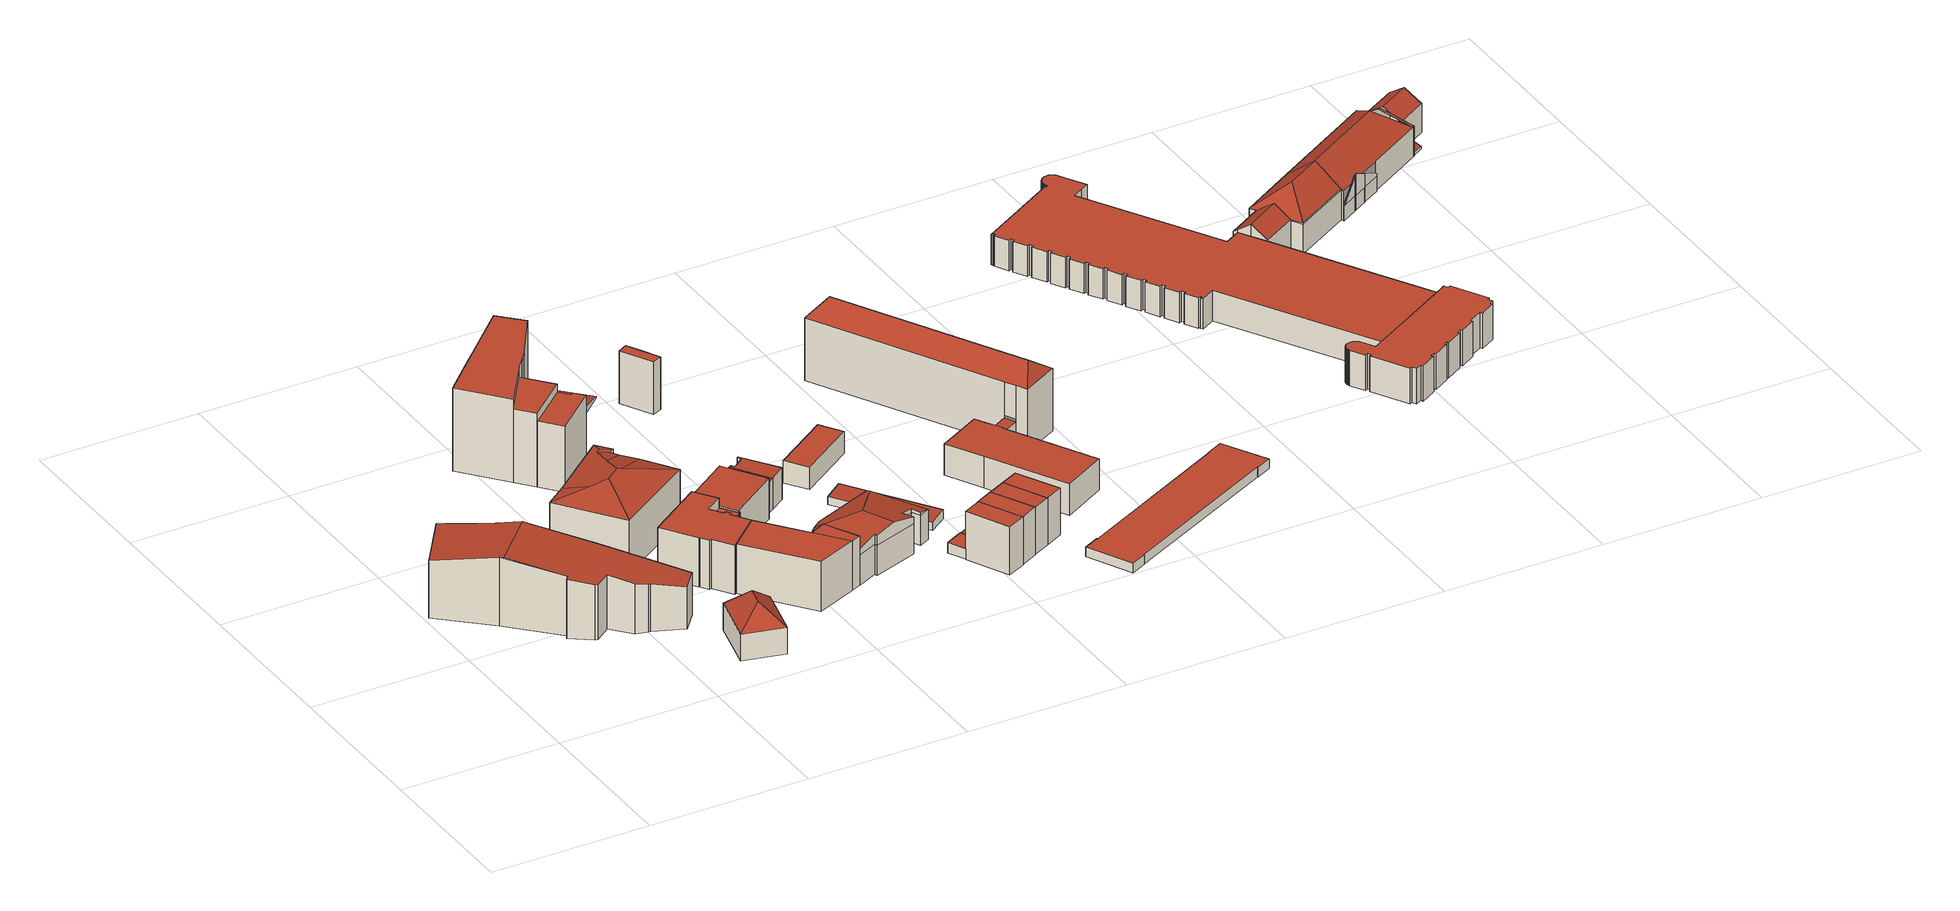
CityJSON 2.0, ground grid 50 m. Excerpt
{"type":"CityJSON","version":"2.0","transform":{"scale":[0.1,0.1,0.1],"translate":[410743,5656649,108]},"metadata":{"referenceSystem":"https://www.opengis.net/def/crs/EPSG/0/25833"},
"CityObjects":{
"building1":{"type":"Building","attributes":{"Dachtyp_tdc":"tdcFreeFormRoof","Gemeindeschluessel":14612000,"Dachneigung":10.08,"QualitaetDacherkennung":12,"Geometrietyp2DReferenz":"3000","measuredHeight":22.14,"function":"31001_9998","roofType":"5000"},"geometry":[{"type":"Solid","lod":"2","boundaries":[[[[0,1,2,3]],[[1,4,5,2]],[[4,6,7,5]],[[6,8,9,7]],[[8,10,11,9]],[[10,12,13,11]],[[12,14,15,13]],[[14,16,17,15]],[[16,18,19,17]],[[18,20,21,19]],[[20,22,23,21]],[[22,24,25,23]],[[24,26,27,25]],[[26,28,29,27]],[[28,30,31,29]],[[30,32,33,31]],[[32,0,3,33]],[[16,14,12,10,8,6,4,1,0,32,34,35,20,18]],[[35,34,30,28,26,24,22]],[[32,30,34]],[[22,20,35]],[[3,2,5,7,9,11,13,15,17,19,21,23,25,27,29,31,33]]]],"semantics":{"surfaces":[{"type":"WallSurface"},{"type":"RoofSurface"},{"type":"GroundSurface"}],"values":[[0,0,0,0,0,0,0,0,0,0,0,0,0,0,0,0,0,1,1,0,0,2]]}}]},
"building2":{"type":"Building","attributes":{"name":"Zum Schießhaus","Dachtyp_tdc":"tdcFreeFormRoof","Gemeindeschluessel":14612000,"Dachneigung":42.86,"QualitaetDacherkennung":74,"Geometrietyp2DReferenz":"3000","measuredHeight":14.7,"function":"31001_2081","roofType":"5000"},"geometry":[{"type":"Solid","lod":"2","boundaries":[[[[36,37,38,39]],[[37,40,41,38]],[[40,42,43,41]],[[42,44,45,43]],[[44,46,47,45]],[[46,48,49,47]],[[48,50,51,49]],[[50,52,53,51]],[[52,36,39,53]],[[52,50,54]],[[40,37,36,55]],[[46,44,42,40,55,54,50,48]],[[36,52,54,55]],[[39,38,41,43,45,47,49,51,53]]]],"semantics":{"surfaces":[{"type":"WallSurface"},{"type":"RoofSurface"},{"type":"GroundSurface"}],"values":[[0,0,0,0,0,0,0,0,0,1,1,1,1,2]]}}]},
"building3":{"type":"Building","attributes":{"Dachtyp_tdc":"tdcFreeFormRoof","Gemeindeschluessel":14612000,"Dachneigung":16.57,"QualitaetDacherkennung":6,"Geometrietyp2DReferenz":"3000","measuredHeight":20.76,"function":"31001_9998","roofType":"5000"},"geometry":[{"type":"Solid","lod":"2","boundaries":[[[[56,57,58,59]],[[57,60,61,58]],[[60,62,63,61]],[[62,64,65,63]],[[64,66,67,65]],[[68,69,70,64,62]],[[71,68,62,60]],[[72,71,60,57]],[[72,57,56]],[[73,74,69,68,71,72,56,75]],[[73,75,76]],[[74,73,76,77]],[[70,69,74,77,66]],[[70,66,64]],[[67,78,79,80,59,58,61,63,65]],[[66,77,78,67]],[[77,76,79,78]],[[76,75,80,79]],[[75,56,59,80]]]],"semantics":{"surfaces":[{"type":"WallSurface"},{"type":"RoofSurface"},{"type":"GroundSurface"}],"values":[[0,0,0,0,0,1,1,1,1,1,1,1,1,1,2,0,0,0,0]]}}]},
"building4":{"type":"Building","attributes":{"Dachtyp_tdc":"tdcPolyFlatRoof","Gemeindeschluessel":14612000,"Dachneigung":0,"QualitaetDacherkennung":76,"Geometrietyp2DReferenz":"3000","measuredHeight":15.7,"function":"31001_9998","roofType":"1000"},"geometry":[{"type":"Solid","lod":"2","boundaries":[[[[81,82,83,84]],[[82,85,86,83]],[[85,87,88,86]],[[87,89,90,88]],[[89,91,92,90]],[[91,93,94,92]],[[93,95,96,94]],[[95,97,98,96]],[[97,99,100,98]],[[99,101,102,100]],[[101,103,104,102]],[[103,105,106,104]],[[105,107,108,106]],[[107,81,84,108]],[[107,105,103,101,99,97,95,93,91,89,87,85,82,81]],[[84,83,86,88,90,92,94,96,98,100,102,104,106,108]]]],"semantics":{"surfaces":[{"type":"WallSurface"},{"type":"RoofSurface"},{"type":"GroundSurface"}],"values":[[0,0,0,0,0,0,0,0,0,0,0,0,0,0,1,2]]}}]},
"building5":{"type":"Building","attributes":{"Gemeindeschluessel":14612000,"Geometrietyp2DReferenz":"3000","function":"31001_9998","roofType":"9999"},"children":["building5-1","building5-2"]},
"building5-1":{"type":"BuildingPart","attributes":{"Dachtyp_tdc":"tdcPolyFlatRoof","Dachneigung":0,"QualitaetDacherkennung":37,"Geometrietyp2DReferenz":"3000","measuredHeight":26.52,"roofType":"1000"},"parents":["building5"],"geometry":[{"type":"MultiSurface","lod":"2","boundaries":[[[109,110,111,112]],[[110,113,114,111]],[[113,115,116,114]],[[115,117,118,116]],[[117,119,120,118]],[[119,121,122,123,120]],[[124,125,126,127,128]],[[125,109,112,126]],[[125,124,121,119,117,115,113,110,109]],[[112,111,114,116,118,120,123,127,126]]],"semantics":{"surfaces":[{"type":"WallSurface"},{"type":"RoofSurface"},{"type":"GroundSurface"}],"values":[0,0,0,0,0,0,0,0,1,2]}}]},
"building5-2":{"type":"BuildingPart","attributes":{"Dachtyp_tdc":"tdcPolyFlatRoof","Dachneigung":0,"QualitaetDacherkennung":28,"Geometrietyp2DReferenz":"3000","measuredHeight":23.5,"roofType":"1000"},"parents":["building5"],"geometry":[{"type":"MultiSurface","lod":"2","boundaries":[[[129,130,131,132]],[[130,128,127,131]],[[132,131,127,123]],[[122,129,132,123]],[[122,128,130,129]]],"semantics":{"surfaces":[{"type":"WallSurface"},{"type":"GroundSurface"},{"type":"RoofSurface"}],"values":[0,0,1,0,2]}}]},
"building6":{"type":"Building","attributes":{"Dachtyp_tdc":"tdcPolyFlatRoof","Gemeindeschluessel":14612000,"Dachneigung":0,"QualitaetDacherkennung":54,"Geometrietyp2DReferenz":"3000","measuredHeight":21.04,"function":"31001_9998","roofType":"1000"},"geometry":[{"type":"Solid","lod":"2","boundaries":[[[[133,134,135,136]],[[134,137,138,135]],[[134,133,139,140,141,137]],[[138,142,143,144,136,135]],[[137,141,142,138]],[[141,140,143,142]],[[140,139,144,143]],[[139,133,136,144]]]],"semantics":{"surfaces":[{"type":"WallSurface"},{"type":"RoofSurface"},{"type":"GroundSurface"}],"values":[[0,0,1,2,0,0,0,0]]}}]},
"building7":{"type":"Building","attributes":{"Gemeindeschluessel":14612000,"Geometrietyp2DReferenz":"3000","function":"31001_9998","roofType":"9999"},"children":["building7-1","building7-2"]},
"building7-1":{"type":"BuildingPart","attributes":{"Dachtyp_tdc":"tdcPolyFlatRoof","Dachneigung":0,"QualitaetDacherkennung":31,"Geometrietyp2DReferenz":"3000","measuredHeight":12.37,"roofType":"1000"},"parents":["building7"],"geometry":[{"type":"MultiSurface","lod":"2","boundaries":[[[145,146,147,148,149,150,151,152]],[[153,154,147,146,155]],[[154,156,148,147]],[[156,157,149,148]],[[157,158,150,149]],[[158,159,151,150]],[[159,160,152,151]],[[160,161,162,145,152]],[[160,159,158,157,156,154,153,161]]],"semantics":{"surfaces":[{"type":"GroundSurface"},{"type":"WallSurface"},{"type":"RoofSurface"}],"values":[0,1,1,1,1,1,1,1,2]}}]},
"building7-2":{"type":"BuildingPart","attributes":{"Dachtyp_tdc":"tdcFreeFormRoof","Dachneigung":41.67,"QualitaetDacherkennung":15,"Geometrietyp2DReferenz":"3000","measuredHeight":5.12,"roofType":"5000"},"parents":["building7"],"geometry":[{"type":"MultiSurface","lod":"2","boundaries":[[[162,163,164,145]],[[163,165,166,164]],[[165,167,168,166]],[[169,167,165]],[[170,169,165,163]],[[170,163,162]],[[169,170,162,155,167]],[[145,164,166,168,146]]],"semantics":{"surfaces":[{"type":"WallSurface"},{"type":"RoofSurface"},{"type":"GroundSurface"}],"values":[0,0,0,1,1,1,1,2]}}]},
"building8":{"type":"Building","attributes":{"Gemeindeschluessel":14612000,"Geometrietyp2DReferenz":"3000","function":"31001_9998","roofType":"9999"},"children":["building8-1","building8-2"]},
"building8-1":{"type":"BuildingPart","attributes":{"Dachtyp_tdc":"tdcPolyFlatRoof","Dachneigung":0,"QualitaetDacherkennung":81,"Geometrietyp2DReferenz":"3000","measuredHeight":15.86,"roofType":"1000"},"parents":["building8"],"geometry":[{"type":"MultiSurface","lod":"2","boundaries":[[[171,172,173,174,175]],[[176,177,178,179,180]],[[177,181,182,178]],[[181,171,175,182]],[[181,177,176,172,171]],[[175,174,179,178,182]]],"semantics":{"surfaces":[{"type":"WallSurface"},{"type":"RoofSurface"},{"type":"GroundSurface"}],"values":[0,0,0,0,1,2]}}]},
"building8-2":{"type":"BuildingPart","attributes":{"Dachtyp_tdc":"tdcPolyFlatRoof","Dachneigung":0,"QualitaetDacherkennung":34,"Geometrietyp2DReferenz":"3000","measuredHeight":15.81,"roofType":"1000"},"parents":["building8"],"geometry":[{"type":"MultiSurface","lod":"2","boundaries":[[[173,183,184,174]],[[183,185,186,184]],[[185,180,179,186]],[[180,185,183,173]],[[174,184,186,179]]],"semantics":{"surfaces":[{"type":"WallSurface"},{"type":"RoofSurface"},{"type":"GroundSurface"}],"values":[0,0,0,1,2]}}]},
"building9":{"type":"Building","attributes":{"Dachtyp_tdc":"tdcPolyFlatRoof","Gemeindeschluessel":14612000,"Dachneigung":0,"QualitaetDacherkennung":62,"Geometrietyp2DReferenz":"3000","measuredHeight":13.02,"function":"31001_9998","roofType":"1000"},"geometry":[{"type":"Solid","lod":"2","boundaries":[[[[187,188,189,190]],[[188,191,192,189]],[[188,187,193,194,195,196,197,198,191]],[[192,199,200,201,202,203,204,190,189]],[[191,198,199,192]],[[198,197,200,199]],[[197,196,201,200]],[[196,195,202,201]],[[195,194,203,202]],[[194,193,204,203]],[[193,187,190,204]]]],"semantics":{"surfaces":[{"type":"WallSurface"},{"type":"RoofSurface"},{"type":"GroundSurface"}],"values":[[0,0,1,2,0,0,0,0,0,0,0]]}}]},
"building10":{"type":"Building","attributes":{"Gemeindeschluessel":14612000,"Geometrietyp2DReferenz":"3000","function":"31001_9998","roofType":"9999"},"children":["building10-1","building10-2"]},
"building10-1":{"type":"BuildingPart","attributes":{"Dachtyp_tdc":"tdcHipAndGableRoof","Dachneigung":10.38,"QualitaetDacherkennung":44,"Geometrietyp2DReferenz":"3000","measuredHeight":5.15,"roofType":"5000"},"parents":["building10"],"geometry":[{"type":"MultiSurface","lod":"2","boundaries":[[[205,206,207,208,209]],[[206,210,211,207]],[[210,212,213,211]],[[212,214,215,216,213]],[[206,217,218]],[[219,220,221,218,217]],[[206,218,221,210]],[[212,220,219,214]],[[210,221,220,212]],[[214,219,217,205]],[[205,217,206]],[[208,207,211,213,216]]],"semantics":{"surfaces":[{"type":"WallSurface"},{"type":"RoofSurface"},{"type":"GroundSurface"}],"values":[0,0,0,0,1,1,1,0,0,0,0,2]}}]},
"building10-2":{"type":"BuildingPart","attributes":{"Dachtyp_tdc":"tdcGableRoof","Dachneigung":10.31,"QualitaetDacherkennung":22,"Geometrietyp2DReferenz":"3000","measuredHeight":3.78,"roofType":"3100"},"parents":["building10"],"geometry":[{"type":"MultiSurface","lod":"2","boundaries":[[[222,223,224,225,226]],[[227,228,229,208,216,230,231,232]],[[223,222,228,227]],[[222,233,229,228]],[[233,209,208,229]],[[215,226,230,216]],[[226,225,231,230]],[[225,224,232,231]],[[224,223,227,232]],[[226,215,209,233,222]]],"semantics":{"surfaces":[{"type":"RoofSurface"},{"type":"GroundSurface"},{"type":"WallSurface"}],"values":[0,1,2,2,2,2,2,2,2,0]}}]},
"building11":{"type":"Building","attributes":{"Dachtyp_tdc":"tdcPolyFlatRoof","Gemeindeschluessel":14612000,"Dachneigung":0,"QualitaetDacherkennung":57,"Geometrietyp2DReferenz":"3000","measuredHeight":9.86,"function":"31001_9998","roofType":"1000"},"geometry":[{"type":"Solid","lod":"2","boundaries":[[[[234,235,236,237]],[[235,238,239,236]],[[238,240,241,239]],[[240,242,243,241]],[[242,244,245,243]],[[244,234,237,245]],[[244,242,240,238,235,234]],[[237,236,239,241,243,245]]]],"semantics":{"surfaces":[{"type":"WallSurface"},{"type":"RoofSurface"},{"type":"GroundSurface"}],"values":[[0,0,0,0,0,0,1,2]]}}]},
"building12":{"type":"Building","attributes":{"Dachtyp_tdc":"tdcPolyFlatRoof","Gemeindeschluessel":14612000,"Dachneigung":3.27,"QualitaetDacherkennung":48,"Geometrietyp2DReferenz":"3000","measuredHeight":10.22,"function":"31001_9998","roofType":"2100"},"geometry":[{"type":"Solid","lod":"2","boundaries":[[[[246,247,248,249]],[[247,250,251,248]],[[250,252,253,251]],[[252,254,255,253]],[[254,256,257,255]],[[256,258,259,257]],[[258,260,261,259]],[[260,246,249,261]],[[260,258,256,254,252,250,247,246]],[[249,248,251,253,255,257,259,261]]]],"semantics":{"surfaces":[{"type":"WallSurface"},{"type":"RoofSurface"},{"type":"GroundSurface"}],"values":[[0,0,0,0,0,0,0,0,1,2]]}}]},
"building13":{"type":"Building","attributes":{"Dachtyp_tdc":"tdcFreeFormRoof","Gemeindeschluessel":14612000,"Dachneigung":14.89,"QualitaetDacherkennung":11,"Geometrietyp2DReferenz":"3000","measuredHeight":14.07,"function":"31001_9998","roofType":"5000"},"geometry":[{"type":"Solid","lod":"2","boundaries":[[[[262,263,264,265]],[[263,266,267,264]],[[266,268,269,267]],[[268,270,271,269]],[[270,272,273,271]],[[272,274,275,273]],[[274,276,277,275]],[[276,278,279,277]],[[278,280,281,279]],[[280,282,283,281]],[[282,284,285,283]],[[284,286,287,285]],[[286,262,265,287]],[[288,289,290,291,292]],[[291,293,294,295,296,297,298,292]],[[299,300,301,262,302,288,292,298,303]],[[268,299,303,270]],[[270,303,298,297,272]],[[284,289,288,302,286]],[[286,302,262]],[[262,301,263]],[[263,301,300,266]],[[266,300,299,268]],[[272,297,296,274]],[[276,295,294,278]],[[274,296,295,276]],[[278,294,293,280]],[[280,293,291,290,282]],[[282,290,289,284]],[[265,264,267,269,271,273,275,277,279,281,283,285,287]]]],"semantics":{"surfaces":[{"type":"WallSurface"},{"type":"RoofSurface"},{"type":"GroundSurface"}],"values":[[0,0,0,0,0,0,0,0,0,0,0,0,0,1,1,1,0,0,0,0,0,0,0,0,0,0,0,0,0,2]]}}]},
"building14":{"type":"Building","attributes":{"Dachtyp_tdc":"tdcPolyFlatRoof","Gemeindeschluessel":14612000,"Dachneigung":0,"QualitaetDacherkennung":43,"Geometrietyp2DReferenz":"3000","measuredHeight":16.83,"function":"31001_9998","roofType":"1000"},"geometry":[{"type":"Solid","lod":"2","boundaries":[[[[304,305,306,307]],[[305,308,309,306]],[[308,310,311,309]],[[310,312,313,311]],[[312,304,307,313]],[[312,310,308,305,304]],[[307,306,309,311,313]]]],"semantics":{"surfaces":[{"type":"WallSurface"},{"type":"RoofSurface"},{"type":"GroundSurface"}],"values":[[0,0,0,0,0,1,2]]}}]},
"building15":{"type":"Building","attributes":{"Dachtyp_tdc":"tdcPolyFlatRoof","Gemeindeschluessel":14612000,"Dachneigung":0,"QualitaetDacherkennung":34,"Geometrietyp2DReferenz":"3000","measuredHeight":3.3,"function":"31001_9998","roofType":"1000"},"geometry":[{"type":"Solid","lod":"2","boundaries":[[[[314,315,316,317]],[[315,318,319,316]],[[318,320,321,319]],[[320,322,323,321]],[[322,324,325,323]],[[324,314,317,325]],[[324,322,320,318,315,314]],[[317,316,319,321,323,325]]]],"semantics":{"surfaces":[{"type":"WallSurface"},{"type":"RoofSurface"},{"type":"GroundSurface"}],"values":[[0,0,0,0,0,0,1,2]]}}]},
"building16":{"type":"Building","attributes":{"Dachtyp_tdc":"tdcPolyFlatRoof","Gemeindeschluessel":14612000,"Dachneigung":4.52,"QualitaetDacherkennung":87,"Geometrietyp2DReferenz":"3000","measuredHeight":3.01,"function":"31001_2463","roofType":"2100"},"geometry":[{"type":"Solid","lod":"2","boundaries":[[[[326,327,328,329]],[[327,330,331,328]],[[330,332,333,331]],[[332,326,329,333]],[[332,330,327,326]],[[329,328,331,333]]]],"semantics":{"surfaces":[{"type":"WallSurface"},{"type":"RoofSurface"},{"type":"GroundSurface"}],"values":[[0,0,0,0,1,2]]}}]},
"building17":{"type":"Building","attributes":{"Dachtyp_tdc":"tdcPolyFlatRoof","Gemeindeschluessel":14612000,"Dachneigung":0,"QualitaetDacherkennung":40,"Geometrietyp2DReferenz":"3000","measuredHeight":15.27,"function":"31001_9998","roofType":"1000"},"geometry":[{"type":"Solid","lod":"2","boundaries":[[[[334,335,336,337,338]],[[339,340,341,342,343]],[[338,337,340,339]],[[337,336,341,340]],[[336,335,342,341]],[[335,334,343,342]],[[334,338,339,343]]]],"semantics":{"surfaces":[{"type":"RoofSurface"},{"type":"GroundSurface"},{"type":"WallSurface"}],"values":[[0,1,2,2,2,2,2]]}}]},
"building18":{"type":"Building","attributes":{"Dachtyp_tdc":"tdcPolyFlatRoof","Gemeindeschluessel":14612000,"Dachneigung":0,"QualitaetDacherkennung":78,"Geometrietyp2DReferenz":"3000","measuredHeight":7.1,"function":"31001_9998","roofType":"1000"},"geometry":[{"type":"Solid","lod":"2","boundaries":[[[[344,345,346,347]],[[345,348,349,346]],[[348,350,351,349]],[[350,344,347,351]],[[350,348,345,344]],[[347,346,349,351]]]],"semantics":{"surfaces":[{"type":"WallSurface"},{"type":"RoofSurface"},{"type":"GroundSurface"}],"values":[[0,0,0,0,1,2]]}}]},
"building19":{"type":"Building","attributes":{"Dachtyp_tdc":"tdcPolyFlatRoof","Gemeindeschluessel":14612000,"Dachneigung":0,"QualitaetDacherkennung":51,"Geometrietyp2DReferenz":"3000","measuredHeight":3.05,"function":"31001_9998","roofType":"1000"},"geometry":[{"type":"Solid","lod":"2","boundaries":[[[[352,353,354,355]],[[353,356,357,354]],[[356,358,359,357]],[[358,352,355,359]],[[358,356,353,352]],[[355,354,357,359]]]],"semantics":{"surfaces":[{"type":"WallSurface"},{"type":"RoofSurface"},{"type":"GroundSurface"}],"values":[[0,0,0,0,1,2]]}}]},
"building20":{"type":"Building","attributes":{"Dachtyp_tdc":"tdcPolyFlatRoof","Gemeindeschluessel":14612000,"Dachneigung":0,"QualitaetDacherkennung":44,"Geometrietyp2DReferenz":"3000","measuredHeight":15.21,"function":"31001_9998","roofType":"1000"},"geometry":[{"type":"Solid","lod":"2","boundaries":[[[[360,361,362,323]],[[361,363,364,362]],[[363,365,366,364]],[[365,360,323,366]],[[365,363,361,360]],[[323,362,364,366]]]],"semantics":{"surfaces":[{"type":"WallSurface"},{"type":"RoofSurface"},{"type":"GroundSurface"}],"values":[[0,0,0,0,1,2]]}}]},
"building21":{"type":"Building","attributes":{"Gemeindeschluessel":14612000,"Dachtyp_tdc":"tdcHipAndGableRoof","Dachneigung":16.41,"QualitaetDacherkennung":15,"Geometrietyp2DReferenz":"3000","measuredHeight":4.09,"function":"31001_9998","roofType":"5000"},"geometry":[{"type":"Solid","lod":"2","boundaries":[[[[367,368,369,354]],[[368,370,371,369]],[[370,372,357,371]],[[372,367,354,357]],[[370,368,373]],[[367,372,374]],[[368,367,374,373]],[[372,370,373,374]],[[354,369,371,357]]]],"semantics":{"surfaces":[{"type":"WallSurface"},{"type":"RoofSurface"},{"type":"GroundSurface"}],"values":[[0,0,0,0,1,0,1,1,2]]}}]},
"building22":{"type":"Building","attributes":{"Dachtyp_tdc":"tdcPolyFlatRoof","Gemeindeschluessel":14612000,"Dachneigung":0,"QualitaetDacherkennung":34,"Geometrietyp2DReferenz":"3000","measuredHeight":15.12,"function":"31001_9998","roofType":"1000"},"geometry":[{"type":"Solid","lod":"2","boundaries":[[[[375,376,371,357]],[[376,377,378,371]],[[377,379,380,378]],[[379,375,357,380]],[[379,377,376,375]],[[357,371,378,380]]]],"semantics":{"surfaces":[{"type":"WallSurface"},{"type":"RoofSurface"},{"type":"GroundSurface"}],"values":[[0,0,0,0,1,2]]}}]},
"building23":{"type":"Building","attributes":{"Dachtyp_tdc":"tdcGableRoof","Gemeindeschluessel":14612000,"Dachneigung":10.95,"QualitaetDacherkennung":24,"Geometrietyp2DReferenz":"3000","measuredHeight":3.92,"function":"31001_9998","roofType":"3100"},"geometry":[{"type":"Solid","lod":"2","boundaries":[[[[381,382,369,371]],[[382,383,384,369]],[[383,385,386,384]],[[385,381,371,386]],[[383,382,387]],[[381,385,388]],[[382,381,388,387]],[[385,383,387,388]],[[371,369,384,386]]]],"semantics":{"surfaces":[{"type":"WallSurface"},{"type":"RoofSurface"},{"type":"GroundSurface"}],"values":[[0,0,0,0,0,0,1,1,2]]}}]},
"building24":{"type":"Building","attributes":{"Dachtyp_tdc":"tdcPolyFlatRoof","Gemeindeschluessel":14612000,"Dachneigung":0,"QualitaetDacherkennung":25,"Geometrietyp2DReferenz":"3000","measuredHeight":15.09,"function":"31001_9998","roofType":"1000"},"geometry":[{"type":"Solid","lod":"2","boundaries":[[[[376,389,386,371]],[[389,390,391,386]],[[390,377,378,391]],[[377,376,371,378]],[[377,390,389,376]],[[371,386,391,378]]]],"semantics":{"surfaces":[{"type":"WallSurface"},{"type":"RoofSurface"},{"type":"GroundSurface"}],"values":[[0,0,0,0,1,2]]}}]},
"building25":{"type":"Building","attributes":{"name":"Staatsbetrieb Sächsisches Immobilien- und Baumanagement","Gemeindeschluessel":14612000,"Geometrietyp2DReferenz":"3000","function":"31001_3010","roofType":"9999"},"children":["building25-1","building25-2","building25-3"]},
"building25-1":{"type":"BuildingPart","attributes":{"Dachtyp_tdc":"tdcHipRoof","Dachneigung":36.47,"QualitaetDacherkennung":87,"Geometrietyp2DReferenz":"3000","measuredHeight":24.72,"roofType":"3200"},"parents":["building25"],"geometry":[{"type":"MultiSurface","lod":"2","boundaries":[[[392,393,394,395]],[[393,396,397,394]],[[396,398,399,397]],[[398,400,401,399]],[[400,402,403,401]],[[402,404,405,403]],[[404,406,405]],[[402,400,407]],[[393,392,408]],[[400,398,396,393,408,407]],[[409,392,395,410,411]],[[392,409,404,402,407,408]],[[410,395,394,397,399,401,403,405]]],"semantics":{"surfaces":[{"type":"WallSurface"},{"type":"RoofSurface"},{"type":"GroundSurface"}],"values":[0,0,0,0,0,0,0,1,1,1,0,1,2]}}]},
"building25-2":{"type":"BuildingPart","attributes":{"Dachtyp_tdc":"tdcPolyFlatRoof","Dachneigung":0,"QualitaetDacherkennung":50,"Geometrietyp2DReferenz":"3000","measuredHeight":8.29,"roofType":"1000"},"parents":["building25"],"geometry":[{"type":"MultiSurface","lod":"2","boundaries":[[[406,412,413,405]],[[412,406,411,414]],[[415,410,405,413]],[[414,411,410,415]]],"semantics":{"surfaces":[{"type":"WallSurface"},{"type":"RoofSurface"},{"type":"GroundSurface"}],"values":[0,1,2,0]}}]},
"building25-3":{"type":"BuildingPart","attributes":{"Dachtyp_tdc":"tdcPolyFlatRoof","Dachneigung":0,"QualitaetDacherkennung":51,"Geometrietyp2DReferenz":"3000","measuredHeight":9.98,"roofType":"1000"},"parents":["building25"],"geometry":[{"type":"MultiSurface","lod":"2","boundaries":[[[416,417,415,418]],[[417,414,415]],[[419,420,421,413,412]],[[420,422,423,421]],[[422,424,425,423]],[[424,426,427,425]],[[426,428,429,427]],[[428,430,431,429]],[[430,416,418,431]],[[430,428,426,424,422,420,419,417,416]],[[418,415,413,421,423,425,427,429,431]]],"semantics":{"surfaces":[{"type":"WallSurface"},{"type":"RoofSurface"},{"type":"GroundSurface"}],"values":[0,0,0,0,0,0,0,0,0,1,2]}}]},
"building26":{"type":"Building","attributes":{"Dachtyp_tdc":"tdcPolyFlatRoof","Gemeindeschluessel":14612000,"Dachneigung":0,"QualitaetDacherkennung":65,"Geometrietyp2DReferenz":"3000","measuredHeight":3.1,"function":"31001_9998","roofType":"1000"},"geometry":[{"type":"Solid","lod":"2","boundaries":[[[[432,433,434,435]],[[433,436,437,434]],[[436,438,439,437]],[[438,440,441,439]],[[440,442,443,441]],[[442,444,445,443]],[[444,446,447,445]],[[446,448,449,447]],[[448,450,451,449]],[[448,446,444,442,440,438,436,433,432,452,453,450]],[[451,454,455,435,434,437,439,441,443,445,447,449]],[[453,452,455,454]],[[452,432,435,455]],[[450,453,454,451]]]],"semantics":{"surfaces":[{"type":"WallSurface"},{"type":"RoofSurface"},{"type":"GroundSurface"}],"values":[[0,0,0,0,0,0,0,0,0,1,2,0,0,0]]}}]},
"building27":{"type":"Building","attributes":{"Dachtyp_tdc":"tdcPolyFlatRoof","Gemeindeschluessel":14612000,"Dachneigung":0,"QualitaetDacherkennung":5,"Geometrietyp2DReferenz":"3000","measuredHeight":9.75,"function":"31001_2000","roofType":"1000"},"geometry":[{"type":"Solid","lod":"2","boundaries":[[[[456,457,458,459]],[[457,460,461,458]],[[460,462,463,461]],[[462,464,465,463]],[[464,466,467,465]],[[466,468,469,467]],[[468,470,471,469]],[[470,472,473,471]],[[472,474,475,473]],[[474,476,477,475]],[[476,478,479,477]],[[478,480,481,479]],[[480,482,483,481]],[[482,484,485,483]],[[484,486,487,485]],[[486,488,489,487]],[[488,490,491,489]],[[490,492,493,491]],[[492,494,495,493]],[[494,496,497,495]],[[496,498,499,497]],[[498,500,501,499]],[[500,502,503,501]],[[502,504,505,503]],[[504,506,507,505]],[[506,508,509,507]],[[510,511,512,513]],[[511,514,515,512]],[[514,516,517,515]],[[516,518,519,517]],[[518,520,521,519]],[[520,522,523,521]],[[522,524,525,523]],[[524,526,527,525]],[[526,528,529,527]],[[528,530,531,529]],[[530,532,533,531]],[[532,534,535,533]],[[534,536,537,535]],[[536,538,539,537]],[[538,540,541,539]],[[540,542,543,541]],[[542,544,545,543]],[[544,546,547,545]],[[546,548,549,547]],[[548,550,551,549]],[[550,552,553,551]],[[552,554,555,553]],[[554,556,557,555]],[[556,558,559,557]],[[558,560,561,559]],[[560,562,563,561]],[[562,564,565,563]],[[566,567,568,569]],[[567,570,571,568]],[[570,572,573,571]],[[572,574,575,573]],[[574,456,459,575]],[[574,572,570,567,566,576,577,578,579,580,581,582,583,584,585,586,587,588,589,590,591,592,593,594,564,562,560,558,556,554,552,550,548,546,544,542,540,538,536,534,532,530,528,526,524,522,520,518,516,514,511,510,595,596,597,598,599,600,601,602,603,604,605,606,607,608,609,610,611,612,613,614,615,616,617,618,619,620,621,622,508,506,504,502,500,498,496,494,492,490,488,486,484,482,480,478,476,474,472,470,468,466,464,462,460,457,456]],[[459,458,461,463,465,467,469,471,473,475,477,479,481,483,485,487,489,491,493,495,497,499,501,503,505,507,509,623,624,625,626,627,628,629,630,631,632,633,634,635,636,637,638,639,640,641,642,643,644,645,646,647,648,649,650,513,512,515,517,519,521,523,525,527,529,531,533,535,537,539,541,543,545,547,549,551,553,555,557,559,561,563,565,651,652,653,654,655,656,657,658,659,660,661,662,663,664,665,666,667,668,669,569,568,571,573,575]],[[508,622,623,509]],[[622,621,624,623]],[[621,620,625,624]],[[620,619,626,625]],[[619,618,627,626]],[[618,617,628,627]],[[617,616,629,628]],[[616,615,630,629]],[[615,614,631,630]],[[614,613,632,631]],[[613,612,633,632]],[[612,611,634,633]],[[611,610,635,634]],[[610,609,636,635]],[[609,608,637,636]],[[608,607,638,637]],[[607,606,639,638]],[[606,605,640,639]],[[605,604,641,640]],[[604,603,642,641]],[[603,602,643,642]],[[602,601,644,643]],[[601,600,645,644]],[[600,599,646,645]],[[599,598,647,646]],[[598,597,648,647]],[[597,596,649,648]],[[596,595,650,649]],[[595,510,513,650]],[[564,594,651,565]],[[594,593,652,651]],[[593,592,653,652]],[[592,591,654,653]],[[591,590,655,654]],[[590,589,656,655]],[[589,588,657,656]],[[588,587,658,657]],[[587,586,659,658]],[[586,585,660,659]],[[585,584,661,660]],[[584,583,662,661]],[[583,582,663,662]],[[582,581,664,663]],[[581,580,665,664]],[[580,579,666,665]],[[579,578,667,666]],[[578,577,668,667]],[[577,576,669,668]],[[576,566,569,669]]]],"semantics":{"surfaces":[{"type":"WallSurface"},{"type":"RoofSurface"},{"type":"GroundSurface"}],"values":[[0,0,0,0,0,0,0,0,0,0,0,0,0,0,0,0,0,0,0,0,0,0,0,0,0,0,0,0,0,0,0,0,0,0,0,0,0,0,0,0,0,0,0,0,0,0,0,0,0,0,0,0,0,0,0,0,0,0,1,2,0,0,0,0,0,0,0,0,0,0,0,0,0,0,0,0,0,0,0,0,0,0,0,0,0,0,0,0,0,0,0,0,0,0,0,0,0,0,0,0,0,0,0,0,0,0,0,0,0]]}}]},
"building28":{"type":"Building","attributes":{"Dachtyp_tdc":"tdcPolyFlatRoof","Gemeindeschluessel":14612000,"Dachneigung":0,"QualitaetDacherkennung":77,"Geometrietyp2DReferenz":"3000","measuredHeight":11.29,"function":"31001_2000","roofType":"1000"},"geometry":[{"type":"Solid","lod":"2","boundaries":[[[[670,671,672,673]],[[671,674,675,672]],[[674,676,677,675]],[[676,678,679,677]],[[678,680,681,679]],[[680,682,683,681]],[[682,684,685,683]],[[684,686,687,685]],[[686,688,689,687]],[[688,690,691,689]],[[690,692,693,691]],[[692,694,695,693]],[[694,696,697,695]],[[696,698,699,697]],[[698,700,701,699]],[[700,702,703,701]],[[702,704,705,703]],[[704,706,707,705]],[[706,708,709,707]],[[710,711,712,713]],[[711,714,715,712]],[[714,716,717,715]],[[716,718,719,717]],[[718,720,721,719]],[[720,722,723,721]],[[722,724,725,723]],[[724,726,727,725]],[[726,728,729,727]],[[728,670,673,729]],[[728,726,724,722,720,718,716,714,711,710,730,731,732,733,734,735,736,737,738,739,740,741,742,743,744,745,746,747,748,749,750,751,752,753,754,755,756,757,758,759,760,761,762,763,764,765,766,767,768,769,770,771,772,773,774,775,776,708,706,704,702,700,698,696,694,692,690,688,686,684,682,680,678,676,674,671,670]],[[673,672,675,677,679,681,683,685,687,689,691,693,695,697,699,701,703,705,707,709,777,778,779,780,781,782,783,784,785,786,787,788,789,790,791,792,793,794,795,796,797,798,799,800,801,802,803,804,805,467,465,806,807,808,809,810,811,812,813,814,815,816,817,818,819,820,821,713,712,715,717,719,721,723,725,727,729]],[[774,773,780,779]],[[773,772,781,780]],[[772,771,782,781]],[[771,770,783,782]],[[770,769,784,783]],[[769,768,785,784]],[[768,767,786,785]],[[767,766,787,786]],[[766,765,788,787]],[[765,764,789,788]],[[764,763,790,789]],[[763,762,791,790]],[[762,761,792,791]],[[761,760,793,792]],[[760,759,794,793]],[[759,758,795,794]],[[758,757,796,795]],[[757,756,797,796]],[[756,755,798,797]],[[755,754,799,798]],[[754,753,800,799]],[[753,752,801,800]],[[752,751,802,801]],[[751,750,803,802]],[[750,749,804,803]],[[749,748,805,804]],[[748,747,467,805]],[[747,746,465,467]],[[708,776,777,709]],[[776,775,778,777]],[[775,774,779,778]],[[746,745,806,465]],[[745,744,807,806]],[[744,743,808,807]],[[743,742,809,808]],[[742,741,810,809]],[[741,740,811,810]],[[740,739,812,811]],[[739,738,813,812]],[[738,737,814,813]],[[737,736,815,814]],[[736,735,816,815]],[[735,734,817,816]],[[734,733,818,817]],[[733,732,819,818]],[[732,731,820,819]],[[731,730,821,820]],[[730,710,713,821]]]],"semantics":{"surfaces":[{"type":"WallSurface"},{"type":"RoofSurface"},{"type":"GroundSurface"}],"values":[[0,0,0,0,0,0,0,0,0,0,0,0,0,0,0,0,0,0,0,0,0,0,0,0,0,0,0,0,0,1,2,0,0,0,0,0,0,0,0,0,0,0,0,0,0,0,0,0,0,0,0,0,0,0,0,0,0,0,0,0,0,0,0,0,0,0,0,0,0,0,0,0,0,0,0,0,0,0,0]]}}]},
"building29":{"type":"Building","attributes":{"name":"Königlicher Marstall","Gemeindeschluessel":14612000,"Geometrietyp2DReferenz":"3000","function":"31001_9998","roofType":"9999"},"children":["building29-1","building29-2","building29-3","building29-4","building29-5","building29-6"]},
"building29-1":{"type":"BuildingPart","attributes":{"Dachtyp_tdc":"tdcHipAndGableRoof","Dachneigung":37.2,"QualitaetDacherkennung":80,"Geometrietyp2DReferenz":"3000","measuredHeight":16.31,"roofType":"5000"},"parents":["building29"],"geometry":[{"type":"MultiSurface","lod":"2","boundaries":[[[822,823,824,825]],[[826,827,828,829,830,831]],[[832,833,834,835,836]],[[822,825,837,838]],[[831,839,840,841,842]],[[843,844,842,841]],[[826,831,842,844,845,846,832,847,848]],[[832,846,833]],[[838,843,841,822]],[[822,841,840,823]],[[823,840,839]],[[825,824,830,829,835,834,837]]],"semantics":{"surfaces":[{"type":"WallSurface"},{"type":"RoofSurface"},{"type":"GroundSurface"}],"values":[0,0,0,0,1,1,1,0,0,0,0,2]}}]},
"building29-2":{"type":"BuildingPart","attributes":{"Dachtyp_tdc":"tdcGableRoof","Dachneigung":27.46,"QualitaetDacherkennung":1,"Geometrietyp2DReferenz":"3000","measuredHeight":11.54,"roofType":"3100"},"parents":["building29"],"geometry":[{"type":"MultiSurface","lod":"2","boundaries":[[[849,850,851,852,853,854,835,829]],[[855,856,850,849]],[[856,857,851,850]],[[857,858,852,851]],[[858,859,853,852]],[[859,860,854,853]],[[860,836,835,854]],[[828,855,849,829]],[[827,848,861,862,863,864,865]],[[860,866,867,862,861,847,836]],[[857,863,862,867,858]],[[858,867,866,859]],[[859,866,860]],[[855,865,864,856]],[[828,827,865,855]],[[856,864,863,857]]],"semantics":{"surfaces":[{"type":"GroundSurface"},{"type":"WallSurface"},{"type":"RoofSurface"}],"values":[0,1,1,1,1,1,1,1,2,2,1,1,1,1,1,1]}}]},
"building29-3":{"type":"BuildingPart","attributes":{"Dachtyp_tdc":"tdcHipAndGableRoof","Dachneigung":37.99,"QualitaetDacherkennung":80,"Geometrietyp2DReferenz":"3000","measuredHeight":16.34,"roofType":"5000"},"parents":["building29"],"geometry":[{"type":"MultiSurface","lod":"2","boundaries":[[[868,869,870,871]],[[872,873,874,875,876,837,834]],[[868,871,873,872]],[[877,875,878]],[[877,879,876,875]],[[879,838,837,876]],[[833,868,872,834]],[[870,869,880,879,881,877,882,883]],[[846,845,884,880,869]],[[879,880,884,844,838]],[[833,846,869,868]],[[877,881,879]]],"semantics":{"surfaces":[{"type":"WallSurface"},{"type":"GroundSurface"},{"type":"RoofSurface"}],"values":[0,1,0,0,0,0,0,2,2,2,0,0]}}]},
"building29-4":{"type":"BuildingPart","attributes":{"Dachtyp_tdc":"tdcGableRoof","Dachneigung":13.41,"QualitaetDacherkennung":24,"Geometrietyp2DReferenz":"3000","measuredHeight":12.03,"roofType":"3100"},"parents":["building29"],"geometry":[{"type":"MultiSurface","lod":"2","boundaries":[[[823,885,886,824]],[[887,888,889,890,891]],[[888,831,830,889]],[[888,892,893,894,895,839,831]],[[896,895,894,897,898]],[[823,896,898,885]],[[887,892,888]],[[830,824,886,890,889]]],"semantics":{"surfaces":[{"type":"WallSurface"},{"type":"RoofSurface"},{"type":"GroundSurface"}],"values":[0,0,0,1,1,0,0,2]}}]},
"building29-5":{"type":"BuildingPart","attributes":{"Dachtyp_tdc":"tdcGableRoof","Dachneigung":32.6,"QualitaetDacherkennung":82,"Geometrietyp2DReferenz":"3000","measuredHeight":12.84,"roofType":"3100"},"parents":["building29"],"geometry":[{"type":"MultiSurface","lod":"2","boundaries":[[[899,891,890,900]],[[898,901,902,886,885]],[[901,899,900,902]],[[899,901,903]],[[891,899,903,904,893,905]],[[901,898,897,904,903]],[[900,890,886,902]]],"semantics":{"surfaces":[{"type":"WallSurface"},{"type":"RoofSurface"},{"type":"GroundSurface"}],"values":[0,0,0,0,1,1,2]}}]},
"building29-6":{"type":"BuildingPart","attributes":{"Dachtyp_tdc":"tdcGableRoof","Dachneigung":34.84,"QualitaetDacherkennung":79,"Geometrietyp2DReferenz":"3000","measuredHeight":13.36,"roofType":"3100"},"parents":["building29"],"geometry":[{"type":"MultiSurface","lod":"2","boundaries":[[[870,906,907,873,871]],[[906,908,909,907]],[[908,910,911,909]],[[910,912,913,911]],[[912,878,875,913]],[[908,906,870,914]],[[914,882,877,878,912,910,908]],[[875,874,873,907,909,911,913]]],"semantics":{"surfaces":[{"type":"WallSurface"},{"type":"RoofSurface"},{"type":"GroundSurface"}],"values":[0,0,0,0,0,1,1,2]}}]},
"building30":{"type":"Building","attributes":{"Gemeindeschluessel":14612000,"Dachneigung":68.43,"Dachorientierung":0,"MittlereTraufHoehe":112.42,"QualitaetDacherkennung":65,"ObjektHoehe":2.58,"BodenHoehe":110.68,"Geometrietyp2DReferenz":"3000","AbsoluteHoehe":113.25,"Dachflaeche":17.71,"measuredHeight":2.58,"function":"31001_2000","roofType":"2100","storeysAboveGround":1},"geometry":[{"type":"MultiSurface","lod":"2","boundaries":[[[915,916,917,918]],[[916,919,920,917]],[[919,921,922,920]],[[921,915,918,922]],[[921,919,916,915]],[[918,917,920,922]]],"semantics":{"surfaces":[{"type":"WallSurface"},{"type":"RoofSurface"},{"type":"GroundSurface"}],"values":[0,0,0,0,1,2]}}]}
},
"vertices":[
[446,578,205],[636,383,156],[636,383,20],[446,578,20],[588,326,155],[588,326,20],[496,365,172],[496,365,20],[489,364,173],[489,364,20],[452,375,179],[452,375,20],[397,434,193],[397,434,20],[349,398,195],[349,398,20],[340,400,196],[340,400,20],[276,445,210],[276,445,20],[286,457,210],[286,457,20],[150,593,240],[150,593,20],[3,727,203],[3,727,20],[7,733,203],[7,733,20],[121,895,197],[121,895,20],[240,774,228],[240,774,20],[298,722,241],[298,722,20],[296,724,242],[159,584,242],
[671,273,106],[680,270,106],[680,270,21],[671,273,21],[800,241,106],[800,241,21],[783,170,106],[783,170,21],[782,166,106],[782,166,21],[777,146,106],[777,146,21],[776,141,106],[776,141,21],[760,75,106],[760,75,21],[631,106,106],[631,106,21],[708,145,168],[723,204,168],
[708,1054,189],[744,1010,189],[744,1010,19],[708,1054,19],[728,998,189],[728,998,19],[743,975,189],[743,975,19],[780,929,189],[780,929,19],[849,825,189],[849,825,19],[679,929,212],[672,861,227],[684,859,224],[691,1005,197],[704,1015,197],[571,833,214],[625,827,226],[519,899,189],[453,850,189],[596,660,189],[596,660,19],[453,850,19],[519,899,19],
[850,582,178],[857,587,178],[857,587,21],[850,582,21],[867,573,178],[867,573,21],[860,568,178],[860,568,21],[898,513,178],[898,513,21],[792,418,178],[792,418,21],[750,478,178],[750,478,21],[744,475,178],[744,475,21],[727,501,178],[727,501,21],[726,501,178],[726,501,21],[654,605,178],[654,605,21],[829,725,178],[829,725,21],[876,657,178],[876,657,21],[824,621,178],[824,621,21],
[549,1473,284],[597,1520,284],[597,1520,19],[549,1473,19],[729,1647,284],[729,1647,19],[797,1578,284],[797,1578,19],[703,1431,284],[703,1431,19],[684,1409,284],[684,1409,19],[655,1375,284],[655,1375,254],[655,1375,19],[557,1236,284],[443,1370,284],[443,1370,19],[557,1236,19],[557,1236,254],
[726,1290,254],[603,1183,254],[603,1183,19],[726,1290,19],
[656,1121,229],[603,1183,229],[603,1183,18],[656,1121,18],[726,1290,229],[726,1290,18],[787,1235,229],[760,1266,229],[753,1259,229],[753,1259,18],[760,1266,18],[787,1235,18],
[915,607,25],[867,573,25],[857,587,25],[850,582,25],[824,621,25],[876,657,25],[910,608,25],[913,610,25],[867,573,148],[857,587,148],[867,573,48],[850,582,148],[824,621,148],[876,657,148],[910,608,148],[913,610,148],[915,607,148],[915,607,48],
[949,558,48],[949,558,25],[898,513,48],[898,513,25],[860,568,48],[860,568,25],[904,560,76],[907,563,76],
[895,509,180],[1005,372,180],[1005,372,179],[1005,372,21],[895,509,21],[1080,278,180],[953,225,180],[953,225,21],[1080,278,21],[1080,278,179],[797,421,180],[797,421,21],
[1057,397,179],[1057,397,21],[1111,291,179],[1111,291,21],
[1060,726,153],[1067,716,153],[1067,716,23],[1060,726,23],[913,610,153],[913,610,23],[992,826,153],[982,840,153],[825,732,153],[829,725,153],[876,657,153],[910,608,153],[910,608,23],[876,657,23],[829,725,23],[825,732,23],[982,840,23],[992,826,23],
[764,1432,61],[720,1374,61],[720,1374,20],[764,1432,20],[764,1432,53],[684,1409,61],[684,1409,20],[703,1431,61],[703,1431,20],[728,1470,61],[728,1470,53],[728,1470,20],[764,1432,62],[718,1406,71],[728,1470,62],[703,1431,70],[698,1426,71],
[840,1390,58],[974,1509,25],[845,1642,25],[797,1578,40],[742,1492,58],[974,1509,20],[840,1390,20],[820,1372,20],[742,1492,20],[797,1578,20],[845,1642,20],[820,1372,52],
[1100,754,123],[1060,726,123],[1060,726,24],[1100,754,24],[992,826,123],[992,826,24],[1026,849,123],[1026,849,24],[1018,860,123],[1018,860,24],[1026,865,123],[1026,865,24],
[1073,897,125],[1149,788,125],[1149,788,23],[1073,897,23],[1100,754,122],[1100,754,23],[1026,865,122],[1026,865,23],[1034,871,123],[1034,871,23],[1042,860,123],[1042,860,23],[1075,883,125],[1075,883,23],[1068,894,125],[1068,894,23],
[1394,409,118],[1360,391,118],[1360,391,22],[1394,409,22],[1346,418,118],[1346,418,22],[1303,394,118],[1303,394,22],[1321,361,118],[1321,361,22],[1178,312,118],[1178,312,22],[1175,320,118],[1175,320,22],[1111,291,118],[1111,291,22],[1057,397,118],[1057,397,22],[1040,431,118],[1040,431,22],[1091,480,118],[1091,480,22],[1294,576,118],[1294,576,22],[1302,563,118],[1302,563,22],[1299,568,122],[1294,576,119],[1091,480,133],[1057,447,141],[1199,429,162],[1040,431,137],[1057,397,137],[1111,291,137],[1175,320,150],[1178,312,150],[1244,335,162],[1303,394,141],[1346,418,128],[1360,391,128],[1302,563,122],[1321,361,141],
[1011,1448,192],[1041,1464,192],[1041,1464,24],[1011,1448,24],[1063,1422,192],[1063,1422,24],[1094,1364,192],[1094,1364,24],[1064,1349,192],[1064,1349,24],
[1431,268,55],[1405,321,55],[1405,321,22],[1431,268,22],[1450,344,55],[1450,344,22],[1461,349,55],[1461,349,22],[1487,297,55],[1487,297,22],[1478,292,55],[1478,292,22],
[1482,481,53],[1427,443,48],[1427,443,23],[1482,481,23],[1245,703,48],[1245,703,23],[1301,742,53],[1301,742,23],
[1487,297,174],[1478,292,174],[1431,268,174],[1496,137,174],[1554,165,174],[1554,165,21],[1496,137,21],[1431,268,21],[1478,292,21],[1487,297,21],
[1415,911,96],[1238,793,96],[1238,793,25],[1415,911,25],[1193,860,96],[1193,860,25],[1370,979,96],[1370,979,25],
[1461,349,54],[1515,377,54],[1515,377,23],[1461,349,23],[1541,324,54],[1541,324,23],[1487,297,54],[1487,297,23],
[1487,297,175],[1541,324,175],[1541,324,22],[1608,193,175],[1608,193,22],[1554,165,175],[1554,165,22],
[1515,377,59],[1569,405,59],[1569,405,23],[1596,352,51],[1596,352,23],[1541,324,51],[1542,375,64],[1521,364,64],
[1541,324,174],[1596,352,174],[1662,220,174],[1662,220,23],[1608,193,174],[1608,193,23],
[1596,352,60],[1569,405,61],[1622,432,52],[1622,432,23],[1650,379,52],[1650,379,23],[1573,407,62],[1600,354,62],
[1650,379,174],[1718,249,174],[1718,249,23],
[1513,1304,222],[1628,1367,222],[1628,1367,23],[1513,1304,23],[1832,994,222],[1832,994,23],[1877,911,222],[1877,911,23],[1972,737,222],[1972,737,23],[1858,675,222],[1858,675,23],[1840,709,222],[1840,709,23],[1840,709,106],[1896,741,270],[1589,1300,270],[1821,742,222],[1821,742,23],[1821,742,106],
[1779,676,106],[1779,676,23],[1760,709,106],[1760,709,23],
[1735,755,123],[1760,709,123],[1735,755,23],[1779,676,123],[1778,676,123],[1778,676,23],[1796,643,123],[1796,643,23],[1928,402,123],[1928,402,23],[1792,327,123],[1792,327,23],[1660,569,123],[1660,569,23],[1598,681,123],[1598,681,23],
[2329,438,34],[2405,300,34],[2405,300,3],[2329,438,3],[2356,276,34],[2356,276,3],[2355,278,34],[2355,278,3],[1856,30,34],[1856,30,3],[1857,28,34],[1857,28,3],[1809,4,34],[1809,4,3],[1739,144,34],[1739,144,3],[1787,168,34],[1787,168,3],[1788,166,34],[1788,166,3],[2280,414,34],[2281,412,34],[2281,412,3],[2280,414,3],
[2557,1645,122],[2800,1228,122],[2800,1228,25],[2557,1645,25],[2848,1256,122],[2848,1256,25],[2896,1175,122],[2896,1175,25],[3173,700,122],[3173,700,25],[2912,549,122],[2912,549,25],[2637,1023,122],[2637,1023,25],[2593,998,122],[2593,998,25],[2589,1005,122],[2589,1005,25],[2594,1008,122],[2594,1008,25],[2592,1011,122],[2592,1011,25],[2584,1007,122],[2584,1007,25],[2561,1047,122],[2561,1047,25],[2568,1052,122],[2568,1052,25],[2562,1063,122],[2562,1063,25],[2554,1058,122],[2554,1058,25],[2529,1101,122],[2529,1101,25],[2537,1106,122],[2537,1106,25],[2531,1116,122],[2531,1116,25],[2523,1112,122],[2523,1112,25],[2499,1154,122],[2499,1154,25],[2507,1158,122],[2507,1158,25],[2500,1169,122],[2500,1169,25],[2493,1165,122],[2493,1165,25],[2468,1207,122],[2468,1207,25],[2476,1211,122],[2476,1211,25],[2470,1222,122],[2470,1222,25],[2260,1574,122],[2257,1580,122],[2257,1580,25],[2260,1574,25],[2510,1727,122],[2510,1727,25],[2512,1724,122],[2512,1724,25],[2517,1727,122],[2517,1727,25],[2516,1730,122],[2516,1730,25],[2515,1732,122],[2515,1732,25],[2514,1734,122],[2514,1734,25],[2514,1736,122],[2514,1736,25],[2513,1738,122],[2513,1738,25],[2513,1740,122],[2513,1740,25],[2513,1742,122],[2513,1742,25],[2513,1744,122],[2513,1744,25],[2513,1746,122],[2513,1746,25],[2513,1748,122],[2513,1748,25],[2513,1750,122],[2513,1750,25],[2514,1752,122],[2514,1752,25],[2515,1754,122],[2515,1754,25],[2515,1756,122],[2515,1756,25],[2516,1758,122],[2516,1758,25],[2517,1760,122],[2517,1760,25],[2519,1761,122],[2519,1761,25],[2520,1763,122],[2520,1763,25],[2521,1765,122],[2521,1765,25],[2523,1766,122],[2523,1766,25],[2526,1768,122],[2526,1768,25],[2527,1769,122],[2527,1769,25],[2529,1770,122],[2529,1770,25],[2568,1760,122],[2569,1757,122],[2569,1757,25],[2568,1760,25],[2578,1743,122],[2578,1743,25],[2615,1679,122],[2615,1679,25],[2588,1663,122],[2588,1663,25],[2567,1762,122],[2565,1764,122],[2563,1765,122],[2561,1767,122],[2559,1768,122],[2558,1770,122],[2556,1771,122],[2554,1771,122],[2552,1772,122],[2550,1773,122],[2548,1773,122],[2546,1773,122],[2543,1773,122],[2541,1773,122],[2539,1773,122],[2537,1773,122],[2535,1772,122],[2533,1772,122],[2531,1771,122],[2265,1577,122],[2267,1573,122],[2260,1569,122],[2284,1527,122],[2291,1531,122],[2296,1522,122],[2289,1518,122],[2313,1477,122],[2320,1481,122],[2327,1470,122],[2320,1466,122],[2344,1424,122],[2351,1428,122],[2356,1418,122],[2349,1414,122],[2373,1373,122],[2380,1377,122],[2386,1366,122],[2379,1362,122],[2403,1321,122],[2410,1325,122],[2416,1314,122],[2409,1310,122],[2433,1270,122],[2440,1274,122],[2446,1263,122],[2439,1259,122],[2463,1217,122],[2463,1217,25],[2439,1259,25],[2446,1263,25],[2440,1274,25],[2433,1270,25],[2409,1310,25],[2416,1314,25],[2410,1325,25],[2403,1321,25],[2379,1362,25],[2386,1366,25],[2380,1377,25],[2373,1373,25],[2349,1414,25],[2356,1418,25],[2351,1428,25],[2344,1424,25],[2320,1466,25],[2327,1470,25],[2320,1481,25],[2313,1477,25],[2289,1518,25],[2296,1522,25],[2291,1531,25],[2284,1527,25],[2260,1569,25],[2267,1573,25],[2265,1577,25],[2531,1771,25],[2533,1772,25],[2535,1772,25],[2537,1773,25],[2539,1773,25],[2541,1773,25],[2543,1773,25],[2546,1773,25],[2548,1773,25],[2550,1773,25],[2552,1772,25],[2554,1771,25],[2556,1771,25],[2558,1770,25],[2559,1768,25],[2561,1767,25],[2563,1765,25],[2565,1764,25],[2567,1762,25],
[2906,366,138],[2899,380,138],[2899,380,25],[2906,366,25],[2891,375,138],[2891,375,25],[2827,486,138],[2827,486,25],[2834,490,138],[2834,490,25],[2828,501,138],[2828,501,25],[2819,496,138],[2819,496,25],[2794,539,138],[2794,539,25],[2793,542,138],[2793,542,25],[2793,544,138],[2793,544,25],[2792,546,138],[2792,546,25],[2792,548,138],[2792,548,25],[2792,550,138],[2792,550,25],[2792,553,138],[2792,553,25],[2792,555,138],[2792,555,25],[2792,556,138],[2792,556,25],[2792,558,138],[2792,558,25],[2793,559,138],[2793,559,25],[2793,561,138],[2793,561,25],[2794,562,138],[2794,562,25],[3050,441,138],[3047,448,138],[3047,448,25],[3050,441,25],[3037,442,138],[3037,442,25],[3040,436,138],[3040,436,25],[2990,407,138],[2990,407,25],[2987,413,138],[2987,413,25],[2974,406,138],[2974,406,25],[2978,399,138],[2978,399,25],[2928,369,138],[2928,369,25],[2924,376,138],[2924,376,25],[3102,472,138],[3098,478,138],[3111,485,138],[3115,478,138],[3163,507,138],[3159,513,138],[3203,538,138],[3207,531,138],[3255,559,138],[3251,566,138],[3264,574,138],[3255,588,138],[3263,592,138],[3201,700,138],[3193,696,138],[3186,708,138],[3173,700,138],[2912,549,138],[2866,523,138],[2842,564,138],[2840,567,138],[2839,568,138],[2837,570,138],[2835,571,138],[2834,572,138],[2832,573,138],[2830,574,138],[2827,575,138],[2824,576,138],[2822,576,138],[2820,577,138],[2818,577,138],[2816,577,138],[2814,576,138],[2812,576,138],[2809,575,138],[2807,575,138],[2805,574,138],[2804,574,138],[2802,573,138],[2801,572,138],[2800,571,138],[2799,570,138],[2798,569,138],[2796,567,138],[2795,565,138],[2794,564,138],[2794,564,25],[2795,565,25],[2796,567,25],[2798,569,25],[2799,570,25],[2800,571,25],[2801,572,25],[2802,573,25],[2804,574,25],[2805,574,25],[2807,575,25],[2809,575,25],[2812,576,25],[2814,576,25],[2816,577,25],[2818,577,25],[2820,577,25],[2822,576,25],[2824,576,25],[2827,575,25],[2830,574,25],[2832,573,25],[2834,572,25],[2835,571,25],[2837,570,25],[2839,568,25],[2840,567,25],[2842,564,25],[2866,523,25],[3186,708,25],[3193,696,25],[3201,700,25],[3263,592,25],[3255,588,25],[3264,574,25],[3251,566,25],[3255,559,25],[3207,531,25],[3203,538,25],[3159,513,25],[3163,507,25],[3115,478,25],[3111,485,25],[3098,478,25],[3102,472,25],
[3449,1655,121],[3466,1626,121],[3466,1626,26],[3449,1655,26],[3362,1397,121],[3362,1397,83],[3362,1397,73],[3362,1397,26],[3540,1502,26],[3540,1502,121],[3208,1305,121],[3205,1310,121],[3205,1310,26],[3208,1305,26],[3208,1305,73],[3118,1458,26],[3118,1458,121],[3539,1504,121],[3466,1626,122],[3449,1655,122],[3425,1539,189],[3118,1458,122],[3162,1383,189],[3196,1326,139],[3205,1310,125],[3248,1329,121],[3299,1360,121],
[3364,1394,26],[3309,1362,26],[3306,1359,26],[3266,1336,26],[3262,1334,26],[3209,1302,26],[3364,1394,73],[3309,1362,73],[3306,1359,73],[3266,1336,73],[3262,1334,73],[3209,1302,73],[3265,1339,142],[3267,1336,142],[3306,1359,118],[3309,1362,116],[3364,1394,83],[3262,1334,137],[3266,1336,141],
[3026,1205,121],[3026,1205,125],[3006,1239,124],[3006,1239,121],[3026,1205,26],[3006,1239,26],[2979,1284,26],[2951,1333,26],[2939,1352,26],[2951,1333,121],[2951,1333,120],[2939,1352,121],[3052,1316,190],[2951,1333,122],[2951,1332,122],[2979,1284,123],[3163,1382,190],
[3472,1630,121],[3472,1630,26],[3524,1542,121],[3546,1506,121],[3546,1506,26],[3524,1542,26],[3524,1542,119],[3524,1542,131],[3509,1567,138],[3490,1600,147],[3484,1596,147],[3466,1626,125],[3476,1623,130],[3472,1630,125],
[3624,1602,119],[3624,1602,26],[3572,1689,125],[3572,1689,26],[3595,1649,155],[3496,1590,155],[3523,1544,121],
[2896,1175,124],[2896,1175,26],[2870,1219,160],[2870,1219,26],[2848,1256,130],[2848,1256,26],[2841,1268,120],[2841,1268,26],[2979,1284,160],
[3546,1506,36],[3524,1542,53],[3524,1542,27],[3546,1506,27],[3557,1562,53],[3557,1562,27],[3579,1526,36],[3579,1526,27]
]}
